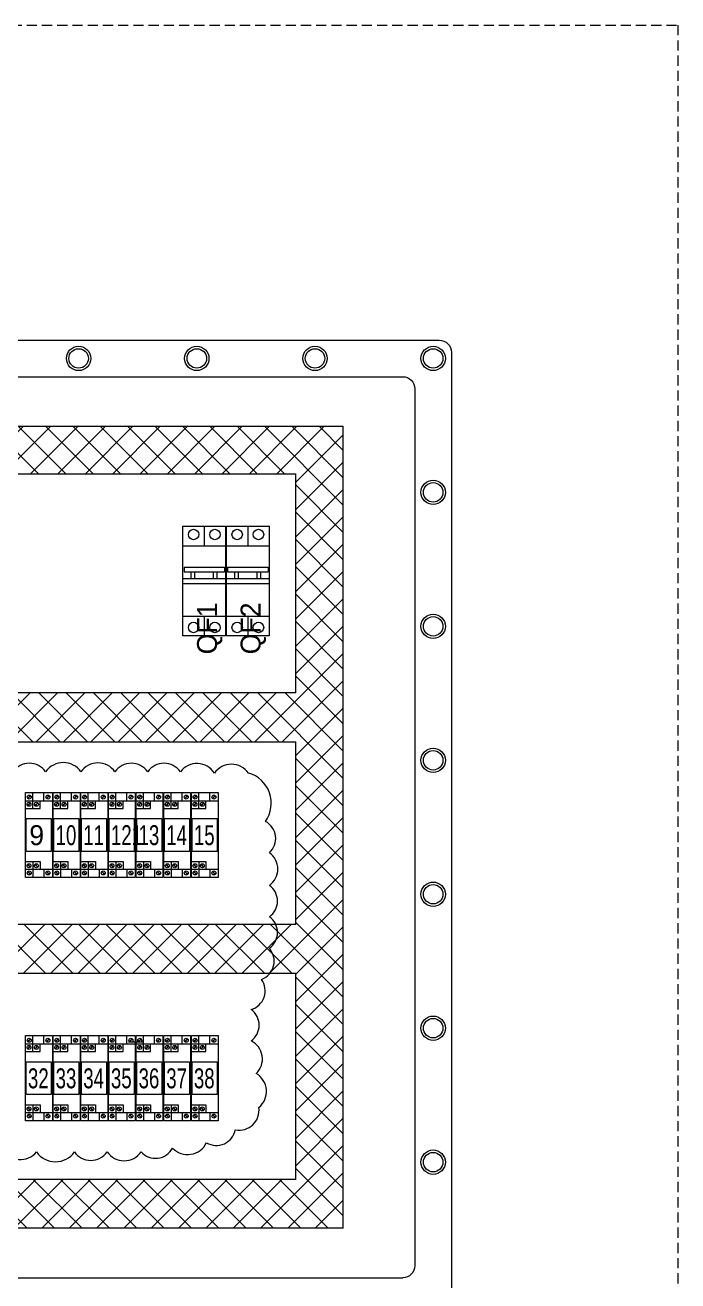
# Model space of a CAD drawing. Header units: millimetres. Extents: x 32626 to 72822, y 60047 to 123188.
# Drawn here: x 39302 to 39624, y 69075 to 69694 of the extents above; entities that cross this region are included whole.
import ezdxf

# ---------------------------------------------------------------- set-up
doc = ezdxf.new("R2010")
doc.units = ezdxf.units.MM
doc.header["$LTSCALE"] = 10
doc.linetypes.add('DASHED', pattern=[0.75, 0.5, -0.25])
doc.layers.add('1轮廓实线层', color=7, linetype='Continuous', lineweight=18)
doc.layers.add('6文字层', color=3, linetype='Continuous', lineweight=18)
doc.styles.add('样式 1', font='SIMYOU.TTF', dxfattribs={"width": 0.75})

msp = doc.modelspace()

# ---------------------------------------------------------------- hatches: boundary and pattern name
at = {"layer": '1轮廓实线层'}
h = msp.add_hatch(dxfattribs=at)
h.set_pattern_fill('ANSI37', color=256, scale=3, style=0)
h.set_pattern_definition([(45, (7301.284, 2082.644), (-6.7351921, 6.7351921), []), (135, (7301.284, 2082.644), (-6.7351921, -6.7351921), [])])
h.paths.add_polyline_path([(38725.51, 69101.35), (38725.51, 69496.47), (39458.98, 69496.47), (39458.98, 69101.35)])
h.paths.add_polyline_path([(38748.93, 69473.08), (39435.56, 69473.08), (39435.56, 69365.07), (38748.93, 69365.07)], flags=16)
h.paths.add_polyline_path([(38748.91, 69341.07), (39435.58, 69341.07), (39435.58, 69251.07), (38748.91, 69251.07)], flags=16)
h.paths.add_polyline_path([(38748.91, 69227.07), (39435.58, 69227.07), (39435.58, 69125.35), (38748.91, 69125.35)], flags=16)

# ---------------------------------------------------------------- linework, layer by layer
for p, q in [((38678.25, 69538.91), (39506.25, 69538.91)), ((38696.25, 69520.91), (39488.25, 69520.91)), ((38725.51, 69496.47), (39458.98, 69496.47)), ((39458.98, 69101.35), (39458.98, 69496.47)), ((38748.93, 69473.08), (39435.56, 69473.08)), ((39435.56, 69365.07), (39435.56, 69473.08)), ((39380.03, 69447.26), (39390.53, 69447.26)), ((39380.03, 69393.26), (39380.03, 69447.26)), ((39390.53, 69447.26), (39401.03, 69447.26)), ((39390.53, 69447.26), (39390.53, 69437.57)), ((39401.03, 69447.26), (39401.03, 69393.26)), ((39401.48, 69447.26), (39411.98, 69447.26)), ((39401.48, 69393.26), (39401.48, 69447.26)), ((39411.98, 69447.26), (39422.48, 69447.26)), ((39411.98, 69447.26), (39411.98, 69437.57)), ((39422.48, 69447.26), (39422.48, 69393.26)), ((39380.03, 69437.57), (39401.03, 69437.57)), ((39401.48, 69437.57), (39422.48, 69437.57)), ((39380.03, 69421.45), (39401.03, 69421.45)), ((39380.57, 69427.1), (39400.48, 69427.1)), ((39380.57, 69427.1), (39380.57, 69424.73)), ((39380.57, 69424.73), (39400.48, 69424.73)), ((39384.12, 69421.45), (39384.12, 69424.73)), ((39385.93, 69421.45), (39385.93, 69424.73)), ((39395.13, 69421.45), (39395.13, 69424.73)), ((39396.93, 69421.45), (39396.93, 69424.73)), ((39400.48, 69427.1), (39400.48, 69424.73)), ((39401.48, 69421.45), (39422.48, 69421.45)), ((39402.02, 69427.1), (39421.94, 69427.1)), ((39402.02, 69427.1), (39402.02, 69424.73)), ((39402.02, 69424.73), (39421.94, 69424.73)), ((39405.57, 69421.45), (39405.57, 69424.73)), ((39407.38, 69421.45), (39407.38, 69424.73)), ((39416.58, 69421.45), (39416.58, 69424.73)), ((39418.39, 69421.45), (39418.39, 69424.73)), ((39421.94, 69427.1), (39421.94, 69424.73)), ((39380.03, 69419.07), (39401.03, 69419.07)), ((39401.48, 69419.07), (39422.48, 69419.07)), ((39380.03, 69402.95), (39401.03, 69402.95)), ((39390.53, 69402.95), (39390.53, 69393.26)), ((39401.48, 69402.95), (39422.48, 69402.95)), ((39411.98, 69402.95), (39411.98, 69393.26)), ((39390.53, 69393.26), (39380.03, 69393.26)), ((39401.03, 69393.26), (39390.53, 69393.26)), ((39411.98, 69393.26), (39401.48, 69393.26)), ((39422.48, 69393.26), (39411.98, 69393.26)), ((39435.56, 69365.07), (38748.93, 69365.07)), ((38748.91, 69341.07), (39435.58, 69341.07)), ((39435.58, 69251.07), (39435.58, 69341.07)), ((39435.58, 69251.07), (38748.91, 69251.07)), ((38748.91, 69227.07), (39435.58, 69227.07)), ((39435.58, 69125.35), (39435.58, 69227.07)), ((39435.58, 69125.35), (38748.91, 69125.35)), ((39458.98, 69101.35), (38725.51, 69101.35)), ((38696.25, 69076.91), (39488.25, 69076.91))]:
    msp.add_line(p, q, dxfattribs=at)
at = {"layer": '1轮廓实线层', "lineweight": 13}
for p, q in [((39302.52, 69316.1), (39315.72, 69316.1)), ((39302.52, 69274.1), (39302.52, 69316.1)), ((39306.14, 69312.68), (39306.14, 69316.1)), ((39311.49, 69311.99), (39311.49, 69316.1)), ((39315.72, 69316.1), (39315.72, 69274.1)), ((39316.14, 69316.1), (39329.34, 69316.1)), ((39316.14, 69274.1), (39316.14, 69316.1)), ((39319.76, 69312.68), (39319.76, 69316.1)), ((39325.11, 69311.99), (39325.11, 69316.1)), ((39329.34, 69316.1), (39329.34, 69274.1)), ((39329.76, 69316.1), (39342.96, 69316.1)), ((39329.76, 69274.1), (39329.76, 69316.1)), ((39333.38, 69312.68), (39333.38, 69316.1)), ((39338.73, 69311.99), (39338.73, 69316.1)), ((39342.96, 69316.1), (39342.96, 69274.1)), ((39343.38, 69316.1), (39356.58, 69316.1)), ((39343.38, 69274.1), (39343.38, 69316.1)), ((39347, 69312.68), (39347, 69316.1)), ((39352.35, 69311.99), (39352.35, 69316.1)), ((39356.58, 69316.1), (39356.58, 69274.1)), ((39357, 69316.1), (39370.2, 69316.1)), ((39357, 69274.1), (39357, 69316.1)), ((39360.63, 69312.68), (39360.63, 69316.1)), ((39365.97, 69311.99), (39365.97, 69316.1)), ((39370.2, 69316.1), (39370.2, 69274.1)), ((39370.63, 69316.1), (39383.83, 69316.1)), ((39370.63, 69274.1), (39370.63, 69316.1)), ((39374.25, 69312.68), (39374.25, 69316.1)), ((39379.59, 69311.99), (39379.59, 69316.1)), ((39383.83, 69316.1), (39383.83, 69274.1)), ((39384.25, 69316.1), (39397.45, 69316.1)), ((39384.25, 69274.1), (39384.25, 69316.1)), ((39387.87, 69312.68), (39387.87, 69316.1)), ((39393.21, 69311.99), (39393.21, 69316.1)), ((39397.45, 69316.1), (39397.45, 69274.1)), ((39302.52, 69311.99), (39315.72, 69311.99)), ((39303.48, 69309.61), (39304.85, 69310.99)), ((39303.56, 69313.15), (39304.94, 69314.53)), ((39303.6, 69309.49), (39304.98, 69310.87)), ((39303.68, 69313.03), (39305.06, 69314.41)), ((39306.14, 69308.19), (39306.14, 69312.68)), ((39307.11, 69309.61), (39308.49, 69310.99)), ((39307.23, 69309.49), (39308.61, 69310.87)), ((39309.65, 69308.19), (39309.65, 69311.99)), ((39312.79, 69313.15), (39314.17, 69314.53)), ((39312.91, 69313.03), (39314.29, 69314.41)), ((39316.14, 69311.99), (39329.34, 69311.99)), ((39317.1, 69309.61), (39318.47, 69310.99)), ((39317.18, 69313.15), (39318.56, 69314.53)), ((39317.22, 69309.49), (39318.6, 69310.87)), ((39317.3, 69313.03), (39318.68, 69314.41)), ((39319.76, 69308.19), (39319.76, 69312.68)), ((39320.73, 69309.61), (39322.11, 69310.99)), ((39320.85, 69309.49), (39322.23, 69310.87)), ((39323.27, 69308.19), (39323.27, 69311.99)), ((39326.41, 69313.15), (39327.79, 69314.53)), ((39326.53, 69313.03), (39327.91, 69314.41)), ((39329.76, 69311.99), (39342.96, 69311.99)), ((39330.72, 69309.61), (39332.09, 69310.99)), ((39330.8, 69313.15), (39332.18, 69314.53)), ((39330.84, 69309.49), (39332.22, 69310.87)), ((39330.93, 69313.03), (39332.3, 69314.41)), ((39333.38, 69308.19), (39333.38, 69312.68)), ((39334.35, 69309.61), (39335.73, 69310.99)), ((39334.47, 69309.49), (39335.85, 69310.87)), ((39336.89, 69308.19), (39336.89, 69311.99)), ((39340.03, 69313.15), (39341.41, 69314.53)), ((39340.15, 69313.03), (39341.53, 69314.41)), ((39343.38, 69311.99), (39356.58, 69311.99)), ((39344.34, 69309.61), (39345.72, 69310.99)), ((39344.42, 69313.15), (39345.8, 69314.53)), ((39344.46, 69309.49), (39345.84, 69310.87)), ((39344.55, 69313.03), (39345.92, 69314.41)), ((39347, 69308.19), (39347, 69312.68)), ((39347.97, 69309.61), (39349.35, 69310.99)), ((39348.09, 69309.49), (39349.47, 69310.87)), ((39350.51, 69308.19), (39350.51, 69311.99)), ((39353.65, 69313.15), (39355.03, 69314.53)), ((39353.77, 69313.03), (39355.15, 69314.41)), ((39357, 69311.99), (39370.2, 69311.99)), ((39357.96, 69309.61), (39359.34, 69310.99)), ((39358.04, 69313.15), (39359.42, 69314.53)), ((39358.08, 69309.49), (39359.46, 69310.87)), ((39358.17, 69313.03), (39359.54, 69314.41)), ((39360.63, 69308.19), (39360.63, 69312.68)), ((39361.59, 69309.61), (39362.97, 69310.99)), ((39361.71, 69309.49), (39363.09, 69310.87)), ((39364.13, 69308.19), (39364.13, 69311.99)), ((39367.27, 69313.15), (39368.65, 69314.53)), ((39367.39, 69313.03), (39368.77, 69314.41)), ((39370.63, 69311.99), (39383.83, 69311.99)), ((39371.58, 69309.61), (39372.96, 69310.99)), ((39371.67, 69313.15), (39373.04, 69314.53)), ((39371.7, 69309.49), (39373.08, 69310.87)), ((39371.79, 69313.03), (39373.17, 69314.41)), ((39374.25, 69308.19), (39374.25, 69312.68)), ((39375.21, 69309.61), (39376.59, 69310.99)), ((39375.33, 69309.49), (39376.71, 69310.87)), ((39377.75, 69308.19), (39377.75, 69311.99)), ((39380.89, 69313.15), (39382.27, 69314.53)), ((39381.01, 69313.03), (39382.39, 69314.41)), ((39384.25, 69311.99), (39397.45, 69311.99)), ((39385.2, 69309.61), (39386.58, 69310.99)), ((39385.29, 69313.15), (39386.66, 69314.53)), ((39385.32, 69309.49), (39386.7, 69310.87)), ((39385.41, 69313.03), (39386.79, 69314.41)), ((39387.87, 69308.19), (39387.87, 69312.68)), ((39388.83, 69309.61), (39390.21, 69310.99)), ((39388.95, 69309.49), (39390.33, 69310.87)), ((39391.37, 69308.19), (39391.37, 69311.99)), ((39394.51, 69313.15), (39395.89, 69314.53)), ((39394.63, 69313.03), (39396.01, 69314.41)), ((39302.52, 69308.19), (39309.65, 69308.19)), ((39316.14, 69308.19), (39323.27, 69308.19)), ((39329.76, 69308.19), (39336.89, 69308.19)), ((39343.38, 69308.19), (39350.51, 69308.19)), ((39357, 69308.19), (39364.13, 69308.19)), ((39370.63, 69308.19), (39377.75, 69308.19)), ((39384.25, 69308.19), (39391.37, 69308.19)), ((39302.52, 69282), (39309.65, 69282)), ((39303.48, 69280.58), (39304.85, 69279.2)), ((39303.6, 69280.7), (39304.98, 69279.32)), ((39306.14, 69282), (39306.14, 69277.51)), ((39307.11, 69280.58), (39308.49, 69279.2)), ((39307.23, 69280.7), (39308.61, 69279.32)), ((39309.65, 69282), (39309.65, 69278.2)), ((39316.14, 69282), (39323.27, 69282)), ((39317.1, 69280.58), (39318.47, 69279.2)), ((39317.22, 69280.7), (39318.6, 69279.32)), ((39319.76, 69282), (39319.76, 69277.51)), ((39320.73, 69280.58), (39322.11, 69279.2)), ((39320.85, 69280.7), (39322.23, 69279.32)), ((39323.27, 69282), (39323.27, 69278.2)), ((39329.76, 69282), (39336.89, 69282)), ((39330.72, 69280.58), (39332.09, 69279.2)), ((39330.84, 69280.7), (39332.22, 69279.32)), ((39333.38, 69282), (39333.38, 69277.51)), ((39334.35, 69280.58), (39335.73, 69279.2)), ((39334.47, 69280.7), (39335.85, 69279.32)), ((39336.89, 69282), (39336.89, 69278.2)), ((39343.38, 69282), (39350.51, 69282)), ((39344.34, 69280.58), (39345.72, 69279.2)), ((39344.46, 69280.7), (39345.84, 69279.32)), ((39347, 69282), (39347, 69277.51)), ((39347.97, 69280.58), (39349.35, 69279.2)), ((39348.09, 69280.7), (39349.47, 69279.32)), ((39350.51, 69282), (39350.51, 69278.2)), ((39357, 69282), (39364.13, 69282)), ((39357.96, 69280.58), (39359.34, 69279.2)), ((39358.08, 69280.7), (39359.46, 69279.32)), ((39360.63, 69282), (39360.63, 69277.51)), ((39361.59, 69280.58), (39362.97, 69279.2)), ((39361.71, 69280.7), (39363.09, 69279.32)), ((39364.13, 69282), (39364.13, 69278.2)), ((39370.63, 69282), (39377.75, 69282)), ((39371.58, 69280.58), (39372.96, 69279.2)), ((39371.7, 69280.7), (39373.08, 69279.32)), ((39374.25, 69282), (39374.25, 69277.51)), ((39375.21, 69280.58), (39376.59, 69279.2)), ((39375.33, 69280.7), (39376.71, 69279.32)), ((39377.75, 69282), (39377.75, 69278.2)), ((39384.25, 69282), (39391.37, 69282)), ((39385.2, 69280.58), (39386.58, 69279.2)), ((39385.32, 69280.7), (39386.7, 69279.32)), ((39387.87, 69282), (39387.87, 69277.51)), ((39388.83, 69280.58), (39390.21, 69279.2)), ((39388.95, 69280.7), (39390.33, 69279.32)), ((39391.37, 69282), (39391.37, 69278.2)), ((39302.52, 69278.2), (39315.72, 69278.2)), ((39315.72, 69274.1), (39302.52, 69274.1)), ((39303.56, 69277.04), (39304.94, 69275.66)), ((39303.68, 69277.16), (39305.06, 69275.78)), ((39306.14, 69277.51), (39306.14, 69274.1)), ((39311.49, 69278.2), (39311.49, 69274.1)), ((39312.79, 69277.04), (39314.17, 69275.66)), ((39312.91, 69277.16), (39314.29, 69275.78)), ((39316.14, 69278.2), (39329.34, 69278.2)), ((39329.34, 69274.1), (39316.14, 69274.1)), ((39317.18, 69277.04), (39318.56, 69275.66)), ((39317.3, 69277.16), (39318.68, 69275.78)), ((39319.76, 69277.51), (39319.76, 69274.1)), ((39325.11, 69278.2), (39325.11, 69274.1)), ((39326.41, 69277.04), (39327.79, 69275.66)), ((39326.53, 69277.16), (39327.91, 69275.78)), ((39329.76, 69278.2), (39342.96, 69278.2)), ((39342.96, 69274.1), (39329.76, 69274.1)), ((39330.8, 69277.04), (39332.18, 69275.66)), ((39330.93, 69277.16), (39332.3, 69275.78)), ((39333.38, 69277.51), (39333.38, 69274.1)), ((39338.73, 69278.2), (39338.73, 69274.1)), ((39340.03, 69277.04), (39341.41, 69275.66)), ((39340.15, 69277.16), (39341.53, 69275.78)), ((39343.38, 69278.2), (39356.58, 69278.2)), ((39356.58, 69274.1), (39343.38, 69274.1)), ((39344.42, 69277.04), (39345.8, 69275.66)), ((39344.55, 69277.16), (39345.92, 69275.78)), ((39347, 69277.51), (39347, 69274.1)), ((39352.35, 69278.2), (39352.35, 69274.1)), ((39353.65, 69277.04), (39355.03, 69275.66)), ((39353.77, 69277.16), (39355.15, 69275.78)), ((39357, 69278.2), (39370.2, 69278.2)), ((39370.2, 69274.1), (39357, 69274.1)), ((39358.04, 69277.04), (39359.42, 69275.66)), ((39358.17, 69277.16), (39359.54, 69275.78)), ((39360.63, 69277.51), (39360.63, 69274.1)), ((39365.97, 69278.2), (39365.97, 69274.1)), ((39367.27, 69277.04), (39368.65, 69275.66)), ((39367.39, 69277.16), (39368.77, 69275.78)), ((39370.63, 69278.2), (39383.83, 69278.2)), ((39383.83, 69274.1), (39370.63, 69274.1)), ((39371.67, 69277.04), (39373.04, 69275.66)), ((39371.79, 69277.16), (39373.17, 69275.78)), ((39374.25, 69277.51), (39374.25, 69274.1)), ((39379.59, 69278.2), (39379.59, 69274.1)), ((39380.89, 69277.04), (39382.27, 69275.66)), ((39381.01, 69277.16), (39382.39, 69275.78)), ((39384.25, 69278.2), (39397.45, 69278.2)), ((39397.45, 69274.1), (39384.25, 69274.1)), ((39385.29, 69277.04), (39386.66, 69275.66)), ((39385.41, 69277.16), (39386.79, 69275.78)), ((39387.87, 69277.51), (39387.87, 69274.1)), ((39393.21, 69278.2), (39393.21, 69274.1)), ((39394.51, 69277.04), (39395.89, 69275.66)), ((39394.63, 69277.16), (39396.01, 69275.78)), ((39302.52, 69196.28), (39315.72, 69196.28)), ((39302.52, 69154.28), (39302.52, 69196.28)), ((39302.52, 69192.18), (39315.72, 69192.18)), ((39303.56, 69193.34), (39304.94, 69194.71)), ((39303.68, 69193.21), (39305.06, 69194.59)), ((39306.14, 69192.87), (39306.14, 69196.28)), ((39306.14, 69188.37), (39306.14, 69192.87)), ((39309.65, 69188.37), (39309.65, 69192.18)), ((39311.49, 69192.18), (39311.49, 69196.28)), ((39312.79, 69193.34), (39314.17, 69194.71)), ((39312.91, 69193.21), (39314.29, 69194.59)), ((39315.72, 69196.28), (39315.72, 69154.28)), ((39316.14, 69196.28), (39329.34, 69196.28)), ((39316.14, 69154.28), (39316.14, 69196.28)), ((39316.14, 69192.18), (39329.34, 69192.18)), ((39317.18, 69193.34), (39318.56, 69194.71)), ((39317.3, 69193.21), (39318.68, 69194.59)), ((39319.76, 69192.87), (39319.76, 69196.28)), ((39319.76, 69188.37), (39319.76, 69192.87)), ((39323.27, 69188.37), (39323.27, 69192.18)), ((39325.11, 69192.18), (39325.11, 69196.28)), ((39326.41, 69193.34), (39327.79, 69194.71)), ((39326.53, 69193.21), (39327.91, 69194.59)), ((39329.34, 69196.28), (39329.34, 69154.28)), ((39329.76, 69196.28), (39342.96, 69196.28)), ((39329.76, 69154.28), (39329.76, 69196.28)), ((39329.76, 69192.18), (39342.96, 69192.18)), ((39330.8, 69193.34), (39332.18, 69194.71)), ((39330.93, 69193.21), (39332.3, 69194.59)), ((39333.38, 69192.87), (39333.38, 69196.28)), ((39333.38, 69188.37), (39333.38, 69192.87)), ((39336.89, 69188.37), (39336.89, 69192.18)), ((39338.73, 69192.18), (39338.73, 69196.28)), ((39340.03, 69193.34), (39341.41, 69194.71)), ((39340.15, 69193.21), (39341.53, 69194.59)), ((39342.96, 69196.28), (39342.96, 69154.28)), ((39343.38, 69196.28), (39356.58, 69196.28)), ((39343.38, 69154.28), (39343.38, 69196.28)), ((39343.38, 69192.18), (39356.58, 69192.18)), ((39344.42, 69193.34), (39345.8, 69194.71)), ((39344.55, 69193.21), (39345.92, 69194.59)), ((39347, 69192.87), (39347, 69196.28)), ((39347, 69188.37), (39347, 69192.87)), ((39350.51, 69188.37), (39350.51, 69192.18)), ((39352.35, 69192.18), (39352.35, 69196.28)), ((39358.63, 69192.96), (39353.23, 69192.96)), ((39353.65, 69193.34), (39355.03, 69194.71)), ((39353.77, 69193.21), (39355.15, 69194.59)), ((39359.37, 69192.96), (39353.97, 69192.96)), ((39360.6, 69192.96), (39355.2, 69192.96)), ((39356.58, 69196.28), (39356.58, 69154.28)), ((39357, 69196.28), (39370.2, 69196.28)), ((39357, 69154.28), (39357, 69196.28)), ((39357, 69192.18), (39370.2, 69192.18)), ((39358.04, 69193.34), (39359.42, 69194.71)), ((39358.17, 69193.21), (39359.54, 69194.59)), ((39360.63, 69192.87), (39360.63, 69196.28)), ((39360.63, 69188.37), (39360.63, 69192.87)), ((39364.13, 69188.37), (39364.13, 69192.18)), ((39365.97, 69192.18), (39365.97, 69196.28)), ((39367.27, 69193.34), (39368.65, 69194.71)), ((39367.39, 69193.21), (39368.77, 69194.59)), ((39370.2, 69196.28), (39370.2, 69154.28)), ((39370.63, 69196.28), (39383.83, 69196.28)), ((39370.63, 69154.28), (39370.63, 69196.28)), ((39370.63, 69192.18), (39383.83, 69192.18)), ((39371.67, 69193.34), (39373.04, 69194.71)), ((39371.79, 69193.21), (39373.17, 69194.59)), ((39374.25, 69192.87), (39374.25, 69196.28)), ((39374.25, 69188.37), (39374.25, 69192.87)), ((39377.75, 69188.37), (39377.75, 69192.18)), ((39379.59, 69192.18), (39379.59, 69196.28)), ((39380.89, 69193.34), (39382.27, 69194.71)), ((39381.01, 69193.21), (39382.39, 69194.59)), ((39383.83, 69196.28), (39383.83, 69154.28)), ((39384.25, 69196.28), (39397.45, 69196.28)), ((39384.25, 69154.28), (39384.25, 69196.28)), ((39384.25, 69192.18), (39397.45, 69192.18)), ((39385.29, 69193.34), (39386.66, 69194.71)), ((39385.41, 69193.21), (39386.79, 69194.59)), ((39387.87, 69192.87), (39387.87, 69196.28)), ((39387.87, 69188.37), (39387.87, 69192.87)), ((39391.37, 69188.37), (39391.37, 69192.18)), ((39393.21, 69192.18), (39393.21, 69196.28)), ((39394.51, 69193.34), (39395.89, 69194.71)), ((39394.63, 69193.21), (39396.01, 69194.59)), ((39397.45, 69196.28), (39397.45, 69154.28)), ((39302.52, 69188.37), (39309.65, 69188.37)), ((39303.48, 69189.79), (39304.85, 69191.17)), ((39303.6, 69189.67), (39304.98, 69191.05)), ((39307.11, 69189.79), (39308.49, 69191.17)), ((39307.23, 69189.67), (39308.61, 69191.05)), ((39316.14, 69188.37), (39323.27, 69188.37)), ((39317.1, 69189.79), (39318.47, 69191.17)), ((39317.22, 69189.67), (39318.6, 69191.05)), ((39320.73, 69189.79), (39322.11, 69191.17)), ((39320.85, 69189.67), (39322.23, 69191.05)), ((39329.76, 69188.37), (39336.89, 69188.37)), ((39330.72, 69189.79), (39332.09, 69191.17)), ((39330.84, 69189.67), (39332.22, 69191.05)), ((39334.35, 69189.79), (39335.73, 69191.17)), ((39334.47, 69189.67), (39335.85, 69191.05)), ((39343.38, 69188.37), (39350.51, 69188.37)), ((39344.34, 69189.79), (39345.72, 69191.17)), ((39344.46, 69189.67), (39345.84, 69191.05)), ((39347.97, 69189.79), (39349.35, 69191.17)), ((39348.09, 69189.67), (39349.47, 69191.05)), ((39357, 69188.37), (39364.13, 69188.37)), ((39357.96, 69189.79), (39359.34, 69191.17)), ((39358.08, 69189.67), (39359.46, 69191.05)), ((39361.59, 69189.79), (39362.97, 69191.17)), ((39361.71, 69189.67), (39363.09, 69191.05)), ((39370.63, 69188.37), (39377.75, 69188.37)), ((39371.58, 69189.79), (39372.96, 69191.17)), ((39371.7, 69189.67), (39373.08, 69191.05)), ((39375.21, 69189.79), (39376.59, 69191.17)), ((39375.33, 69189.67), (39376.71, 69191.05)), ((39384.25, 69188.37), (39391.37, 69188.37)), ((39385.2, 69189.79), (39386.58, 69191.17)), ((39385.32, 69189.67), (39386.7, 69191.05)), ((39388.83, 69189.79), (39390.21, 69191.17)), ((39388.95, 69189.67), (39390.33, 69191.05)), ((39302.52, 69162.19), (39309.65, 69162.19)), ((39306.14, 69162.19), (39306.14, 69157.69)), ((39309.65, 69162.19), (39309.65, 69158.38)), ((39316.14, 69162.19), (39323.27, 69162.19)), ((39319.76, 69162.19), (39319.76, 69157.69)), ((39323.27, 69162.19), (39323.27, 69158.38)), ((39329.76, 69162.19), (39336.89, 69162.19)), ((39333.38, 69162.19), (39333.38, 69157.69)), ((39336.89, 69162.19), (39336.89, 69158.38)), ((39343.38, 69162.19), (39350.51, 69162.19)), ((39347, 69162.19), (39347, 69157.69)), ((39350.51, 69162.19), (39350.51, 69158.38)), ((39357, 69162.19), (39364.13, 69162.19)), ((39360.63, 69162.19), (39360.63, 69157.69)), ((39364.13, 69162.19), (39364.13, 69158.38)), ((39370.63, 69162.19), (39377.75, 69162.19)), ((39374.25, 69162.19), (39374.25, 69157.69)), ((39377.75, 69162.19), (39377.75, 69158.38)), ((39384.25, 69162.19), (39391.37, 69162.19)), ((39387.87, 69162.19), (39387.87, 69157.69)), ((39391.37, 69162.19), (39391.37, 69158.38)), ((39302.52, 69158.38), (39315.72, 69158.38)), ((39303.48, 69160.77), (39304.85, 69159.39)), ((39303.56, 69157.22), (39304.94, 69155.85)), ((39303.6, 69160.89), (39304.98, 69159.51)), ((39303.68, 69157.35), (39305.06, 69155.97)), ((39306.14, 69157.69), (39306.14, 69154.28)), ((39307.11, 69160.77), (39308.49, 69159.39)), ((39307.23, 69160.89), (39308.61, 69159.51)), ((39311.49, 69158.38), (39311.49, 69154.28)), ((39312.79, 69157.22), (39314.17, 69155.85)), ((39312.91, 69157.35), (39314.29, 69155.97)), ((39316.14, 69158.38), (39329.34, 69158.38)), ((39317.1, 69160.77), (39318.47, 69159.39)), ((39317.18, 69157.22), (39318.56, 69155.85)), ((39317.22, 69160.89), (39318.6, 69159.51)), ((39317.3, 69157.35), (39318.68, 69155.97)), ((39319.76, 69157.69), (39319.76, 69154.28)), ((39320.73, 69160.77), (39322.11, 69159.39)), ((39320.85, 69160.89), (39322.23, 69159.51)), ((39325.11, 69158.38), (39325.11, 69154.28)), ((39326.41, 69157.22), (39327.79, 69155.85)), ((39326.53, 69157.35), (39327.91, 69155.97)), ((39329.76, 69158.38), (39342.96, 69158.38)), ((39330.72, 69160.77), (39332.09, 69159.39)), ((39330.8, 69157.22), (39332.18, 69155.85)), ((39330.84, 69160.89), (39332.22, 69159.51)), ((39330.93, 69157.35), (39332.3, 69155.97)), ((39333.38, 69157.69), (39333.38, 69154.28)), ((39334.35, 69160.77), (39335.73, 69159.39)), ((39334.47, 69160.89), (39335.85, 69159.51)), ((39338.73, 69158.38), (39338.73, 69154.28)), ((39340.03, 69157.22), (39341.41, 69155.85)), ((39340.15, 69157.35), (39341.53, 69155.97)), ((39343.38, 69158.38), (39356.58, 69158.38)), ((39344.34, 69160.77), (39345.72, 69159.39)), ((39344.42, 69157.22), (39345.8, 69155.85)), ((39344.46, 69160.89), (39345.84, 69159.51)), ((39344.55, 69157.35), (39345.92, 69155.97)), ((39347, 69157.69), (39347, 69154.28)), ((39347.97, 69160.77), (39349.35, 69159.39)), ((39348.09, 69160.89), (39349.47, 69159.51)), ((39352.35, 69158.38), (39352.35, 69154.28)), ((39353.65, 69157.22), (39355.03, 69155.85)), ((39353.77, 69157.35), (39355.15, 69155.97)), ((39357, 69158.38), (39370.2, 69158.38)), ((39357.96, 69160.77), (39359.34, 69159.39)), ((39358.04, 69157.22), (39359.42, 69155.85)), ((39358.08, 69160.89), (39359.46, 69159.51)), ((39358.17, 69157.35), (39359.54, 69155.97)), ((39360.63, 69157.69), (39360.63, 69154.28)), ((39361.59, 69160.77), (39362.97, 69159.39)), ((39361.71, 69160.89), (39363.09, 69159.51)), ((39365.97, 69158.38), (39365.97, 69154.28)), ((39367.27, 69157.22), (39368.65, 69155.85)), ((39367.39, 69157.35), (39368.77, 69155.97)), ((39370.63, 69158.38), (39383.83, 69158.38)), ((39371.58, 69160.77), (39372.96, 69159.39)), ((39371.67, 69157.22), (39373.04, 69155.85)), ((39371.7, 69160.89), (39373.08, 69159.51)), ((39371.79, 69157.35), (39373.17, 69155.97)), ((39374.25, 69157.69), (39374.25, 69154.28)), ((39375.21, 69160.77), (39376.59, 69159.39)), ((39375.33, 69160.89), (39376.71, 69159.51)), ((39379.59, 69158.38), (39379.59, 69154.28)), ((39380.89, 69157.22), (39382.27, 69155.85)), ((39381.01, 69157.35), (39382.39, 69155.97)), ((39384.25, 69158.38), (39397.45, 69158.38)), ((39385.2, 69160.77), (39386.58, 69159.39)), ((39385.29, 69157.22), (39386.66, 69155.85)), ((39385.32, 69160.89), (39386.7, 69159.51)), ((39385.41, 69157.35), (39386.79, 69155.97)), ((39387.87, 69157.69), (39387.87, 69154.28)), ((39388.83, 69160.77), (39390.21, 69159.39)), ((39388.95, 69160.89), (39390.33, 69159.51)), ((39393.21, 69158.38), (39393.21, 69154.28)), ((39394.51, 69157.22), (39395.89, 69155.85)), ((39394.63, 69157.35), (39396.01, 69155.97)), ((39315.72, 69154.28), (39302.52, 69154.28)), ((39329.34, 69154.28), (39316.14, 69154.28)), ((39342.96, 69154.28), (39329.76, 69154.28)), ((39356.58, 69154.28), (39343.38, 69154.28)), ((39370.2, 69154.28), (39357, 69154.28)), ((39383.83, 69154.28), (39370.63, 69154.28)), ((39397.45, 69154.28), (39384.25, 69154.28))]:
    msp.add_line(p, q, dxfattribs=at)
at = {"layer": '1轮廓实线层', "linetype": 'DASHED'}
msp.add_lwpolyline([(38500.62, 69694.14), (39623.75, 69694.14), (39623.75, 68654.76), (38500.62, 68654.76)], close=True, dxfattribs=at)
at = {"layer": '1轮廓实线层'}
for points in [[(39506.25, 69538.91, -0.414214), (39512.25, 69532.91), (39512.25, 69064.91, -0.414214), (39506.25, 69058.91)], [(39488.25, 69520.91, -0.414214), (39494.25, 69514.91), (39494.25, 69082.91, -0.414214), (39488.25, 69076.91)]]:
    msp.add_lwpolyline(points, format="xyb", dxfattribs=at)
at = {"layer": '1轮廓实线层', "color": 1}
msp.add_lwpolyline([(39291.16, 69140.24, 0.520567), (39307.91, 69138.95, 0.520567), (39307.91, 69138.95, 0.520567), (39326.59, 69138.95, 0.520567), (39326.59, 69138.95, 0.520567), (39342.69, 69138.95, 0.520567), (39342.69, 69138.95, 0.520567), (39359.44, 69138.95, 0.520567), (39359.44, 69138.95, 0.520567), (39374.9, 69140.88, 0.520567), (39374.9, 69140.88, 0.520567), (39391.65, 69143.46, 0.520567), (39391.65, 69143.46, 0.520567), (39405.82, 69149.9, 0.520567), (39405.82, 69149.9, 0.520567), (39417.41, 69160.84, 0.520567), (39417.41, 69160.84, 0.520567), (39416.13, 69177.57, 0.520567), (39416.13, 69177.57, 0.520567), (39413.55, 69193.67, 0.520567), (39413.55, 69193.67, 0.520567), (39413.55, 69209.11, 0.520567), (39413.55, 69209.11, 0.520567), (39418.7, 69223.92, 0.520567), (39418.7, 69223.92, 0.520567), (39422.57, 69239.37, 0.520567), (39422.57, 69239.37, 0.520567), (39422.57, 69254.81, 0.520567), (39422.57, 69254.81, 0.520567), (39422.57, 69270.26, 0.520567), (39422.57, 69270.26, 0.520567), (39422.57, 69286.35, 0.520567), (39422.57, 69286.35, 0.520567), (39420.64, 69301.8, 0.520567), (39420.64, 69301.8, 0.520567), (39412.26, 69325.62, 0.520567), (39395.51, 69325.62, 0.520567), (39395.51, 69325.62, 0.520567), (39378.77, 69326.26, 0.520567), (39378.77, 69326.26, 0.520567), (39362.66, 69326.26, 0.520567), (39362.66, 69326.26, 0.520567), (39346.56, 69326.26, 0.520567), (39346.56, 69326.26, 0.520567), (39329.81, 69326.26, 0.520567), (39329.81, 69326.26, 0.520567), (39312.42, 69326.26, 0.520567), (39312.42, 69326.26, 0.520567), (39296.32, 69326.26, 0.520567)], format="xyb", dxfattribs=at)
at = {"layer": '1轮廓实线层', "lineweight": 13}
for points in [[(39302.82, 69303.2), (39315.12, 69303.2), (39315.12, 69286.99), (39302.82, 69286.99)], [(39316.44, 69303.2), (39328.74, 69303.2), (39328.74, 69286.99), (39316.44, 69286.99)], [(39330.06, 69303.2), (39342.36, 69303.2), (39342.36, 69286.99), (39330.06, 69286.99)], [(39343.68, 69303.2), (39355.98, 69303.2), (39355.98, 69286.99), (39343.68, 69286.99)], [(39357.3, 69303.2), (39369.6, 69303.2), (39369.6, 69286.99), (39357.3, 69286.99)], [(39370.92, 69303.2), (39383.22, 69303.2), (39383.22, 69286.99), (39370.92, 69286.99)], [(39384.54, 69303.2), (39396.84, 69303.2), (39396.84, 69286.99), (39384.54, 69286.99)], [(39302.82, 69183.39), (39315.12, 69183.39), (39315.12, 69167.17), (39302.82, 69167.17)], [(39316.44, 69183.39), (39328.74, 69183.39), (39328.74, 69167.17), (39316.44, 69167.17)], [(39330.06, 69183.39), (39342.36, 69183.39), (39342.36, 69167.17), (39330.06, 69167.17)], [(39343.68, 69183.39), (39355.98, 69183.39), (39355.98, 69167.17), (39343.68, 69167.17)], [(39357.3, 69183.39), (39369.6, 69183.39), (39369.6, 69167.17), (39357.3, 69167.17)], [(39370.92, 69183.39), (39383.22, 69183.39), (39383.22, 69167.17), (39370.92, 69167.17)], [(39384.54, 69183.39), (39396.84, 69183.39), (39396.84, 69167.17), (39384.54, 69167.17)]]:
    msp.add_lwpolyline(points, close=True, dxfattribs=at)
at = {"layer": '1轮廓实线层'}
for centre, radius in [((39328.65, 69529.91), 6), ((39328.65, 69529.91), 4.8), ((39386.85, 69529.91), 6), ((39386.85, 69529.91), 4.8), ((39445.05, 69529.91), 6), ((39445.05, 69529.91), 4.8), ((39503.25, 69529.91), 6), ((39503.25, 69529.91), 4.8), ((39503.25, 69463.91), 6), ((39503.25, 69463.91), 4.8), ((39385.28, 69443.16), 2.58), ((39395.78, 69443.16), 2.58), ((39406.73, 69443.16), 2.58), ((39417.23, 69443.16), 2.58), ((39503.25, 69397.91), 6), ((39503.25, 69397.91), 4.8), ((39385.28, 69397.36), 2.58), ((39395.78, 69397.36), 2.58), ((39406.73, 69397.36), 2.58), ((39417.23, 69397.36), 2.58), ((39503.25, 69331.91), 6), ((39503.25, 69331.91), 4.8), ((39503.25, 69265.91), 6), ((39503.25, 69265.91), 4.8), ((39503.25, 69199.91), 6), ((39503.25, 69199.91), 4.8), ((39503.25, 69133.91), 6), ((39503.25, 69133.91), 4.8)]:
    msp.add_circle(centre, radius, dxfattribs=at)
at = {"layer": '1轮廓实线层', "lineweight": 13}
for centre in [(39304.22, 69310.24), (39304.31, 69313.78), (39307.86, 69310.24), (39313.54, 69313.78), (39317.85, 69310.24), (39317.93, 69313.78), (39321.48, 69310.24), (39327.16, 69313.78), (39331.47, 69310.24), (39331.55, 69313.78), (39335.1, 69310.24), (39340.78, 69313.78), (39345.09, 69310.24), (39345.17, 69313.78), (39348.72, 69310.24), (39354.4, 69313.78), (39358.71, 69310.24), (39358.79, 69313.78), (39362.34, 69310.24), (39368.02, 69313.78), (39372.33, 69310.24), (39372.41, 69313.78), (39375.96, 69310.24), (39381.64, 69313.78), (39385.95, 69310.24), (39386.04, 69313.78), (39389.58, 69310.24), (39395.26, 69313.78), (39304.22, 69279.95), (39307.86, 69279.95), (39317.85, 69279.95), (39321.48, 69279.95), (39331.47, 69279.95), (39335.1, 69279.95), (39345.09, 69279.95), (39348.72, 69279.95), (39358.71, 69279.95), (39362.34, 69279.95), (39372.33, 69279.95), (39375.96, 69279.95), (39385.95, 69279.95), (39389.58, 69279.95), (39304.31, 69276.41), (39313.54, 69276.41), (39317.93, 69276.41), (39327.16, 69276.41), (39331.55, 69276.41), (39340.78, 69276.41), (39345.17, 69276.41), (39354.4, 69276.41), (39358.79, 69276.41), (39368.02, 69276.41), (39372.41, 69276.41), (39381.64, 69276.41), (39386.04, 69276.41), (39395.26, 69276.41), (39304.31, 69193.96), (39313.54, 69193.96), (39317.93, 69193.96), (39327.16, 69193.96), (39331.55, 69193.96), (39340.78, 69193.96), (39345.17, 69193.96), (39354.4, 69193.96), (39358.79, 69193.96), (39368.02, 69193.96), (39372.41, 69193.96), (39381.64, 69193.96), (39386.04, 69193.96), (39395.26, 69193.96), (39304.22, 69190.42), (39307.86, 69190.42), (39317.85, 69190.42), (39321.48, 69190.42), (39331.47, 69190.42), (39335.1, 69190.42), (39345.09, 69190.42), (39348.72, 69190.42), (39358.71, 69190.42), (39362.34, 69190.42), (39372.33, 69190.42), (39375.96, 69190.42), (39385.95, 69190.42), (39389.58, 69190.42), (39304.22, 69160.14), (39304.31, 69156.6), (39307.86, 69160.14), (39313.54, 69156.6), (39317.85, 69160.14), (39317.93, 69156.6), (39321.48, 69160.14), (39327.16, 69156.6), (39331.47, 69160.14), (39331.55, 69156.6), (39335.1, 69160.14), (39340.78, 69156.6), (39345.09, 69160.14), (39345.17, 69156.6), (39348.72, 69160.14), (39354.4, 69156.6), (39358.71, 69160.14), (39358.79, 69156.6), (39362.34, 69160.14), (39368.02, 69156.6), (39372.33, 69160.14), (39372.41, 69156.6), (39375.96, 69160.14), (39381.64, 69156.6), (39385.95, 69160.14), (39386.04, 69156.6), (39389.58, 69160.14), (39395.26, 69156.6)]:
    msp.add_circle(centre, 0.975, dxfattribs=at)

# ---------------------------------------------------------------- texts
at = {"layer": '6文字层', "style": '样式 1'}
for s, p in [('QF1', (39396.8, 69384.13)), ('QF2', (39418.25, 69384.13))]:
    msp.add_text(s, height=9.817, rotation=90, dxfattribs=at).set_placement(p)
msp.add_text('9', height=9.82, dxfattribs=at).set_placement((39304.36, 69290.12))
at = {"layer": '6文字层', "style": '样式 1', "width": 0.7}
for s, p in [('10', (39317.32, 69290.12)), ('11', (39330.94, 69290.12)), ('121', (39344.56, 69290.12)), ('13', (39358.18, 69290.12)), ('14', (39371.8, 69290.12)), ('15', (39385.42, 69290.12)), ('32', (39303.7, 69170.3)), ('33', (39317.32, 69170.3)), ('34', (39330.94, 69170.3)), ('35', (39344.56, 69170.3)), ('36', (39358.18, 69170.3)), ('37', (39371.8, 69170.3)), ('38', (39385.42, 69170.3))]:
    msp.add_text(s, height=9.817, dxfattribs=at).set_placement(p)

doc.saveas('drawing.dxf')
